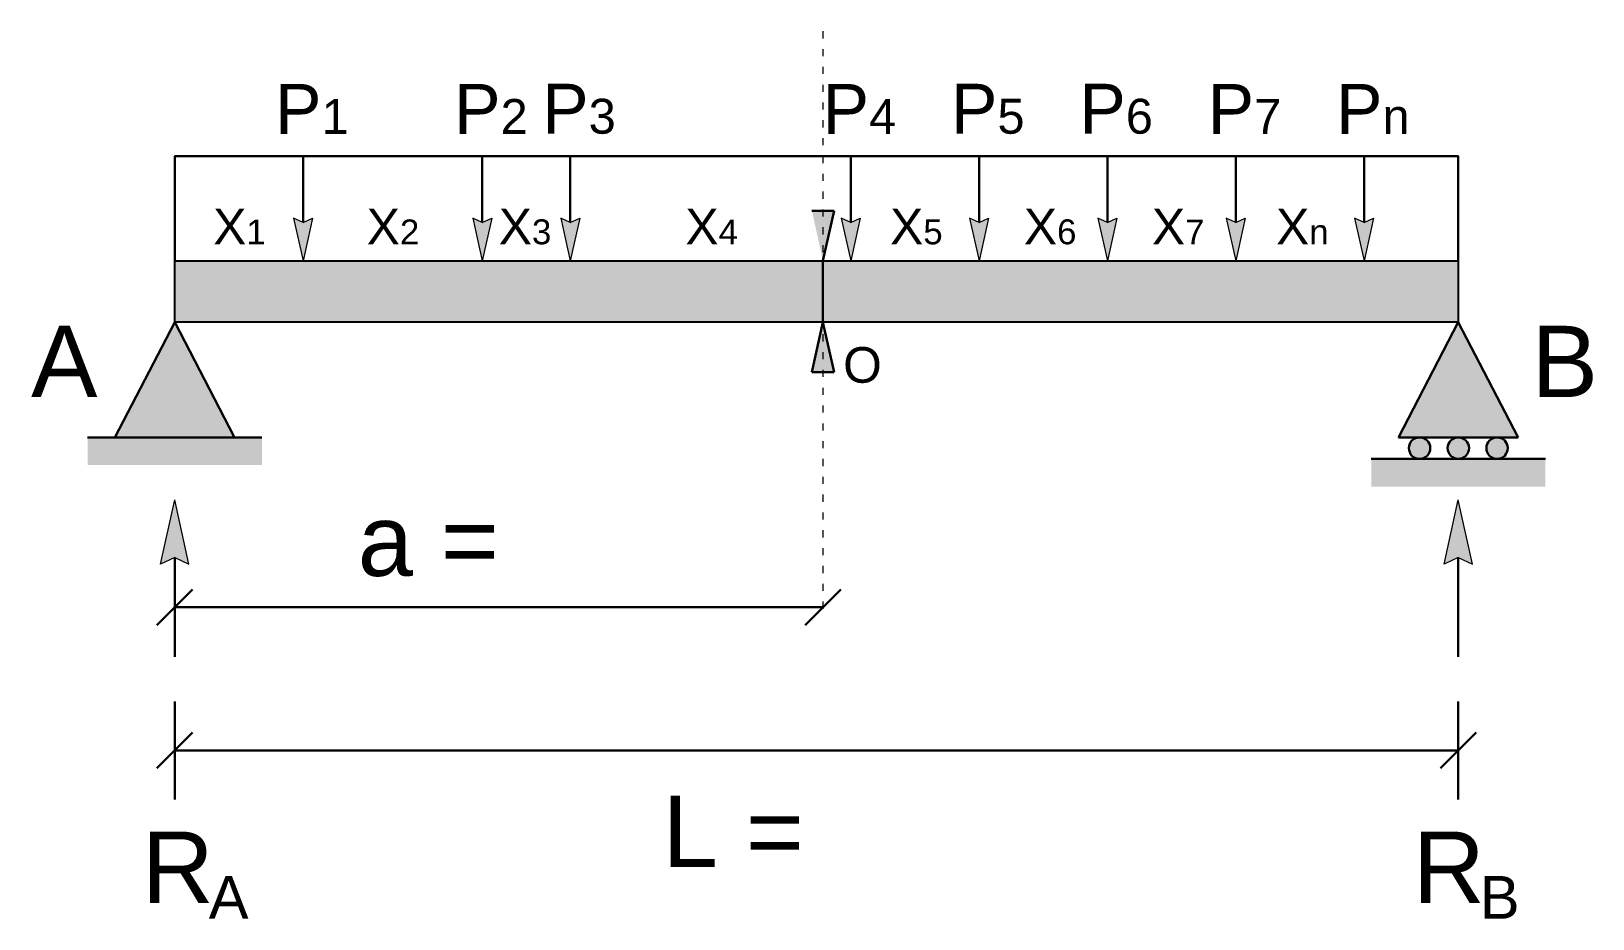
# Model space of a CAD drawing. Header units: millimetres. Extents: x 2014.7 to 2036.6, y 2077 to 2089.4.
import ezdxf

# ---------------------------------------------------------------- set-up
doc = ezdxf.new("R2010")
doc.units = ezdxf.units.MM
doc.linetypes.add('ACAD_ISO07W100', pattern=[3, 0, -3])
doc.styles.get("Standard").update_dxf_attribs({"font": 'arial.ttf'})

# ---------------------------------------------------------------- blocks, each defined once
blk = doc.blocks.new('_Oblique')
at = {"color": 0, "linetype": 'ByBlock', "lineweight": -2}
blk.add_line((-0.5, -0.5), (0.5, 0.5), dxfattribs=at)

msp = doc.modelspace()

# ---------------------------------------------------------------- hatches: boundary and pattern name
at = {"lineweight": 30, "true_color": 0x105689}
h = msp.add_hatch(color=146, dxfattribs=at)
h.dxf.hatch_style = 1
h.paths.add_polyline_path([(2018.643, 2086.828), (2018.51, 2086.767), (2018.377, 2086.828), (2018.51, 2086.228)])
h = msp.add_hatch(color=146, dxfattribs=at)
h.dxf.hatch_style = 1
h.paths.add_polyline_path([(2021.021, 2086.767), (2020.888, 2086.828), (2021.021, 2086.228), (2021.154, 2086.828)])
h = msp.add_hatch(color=146, dxfattribs=at)
h.dxf.hatch_style = 1
h.paths.add_polyline_path([(2022.256, 2086.767), (2022.123, 2086.828), (2022.256, 2086.228), (2022.389, 2086.828)])
at = {"lineweight": 30}
h = msp.add_hatch(color=256, dxfattribs=at)
h.dxf.hatch_style = 1
h.paths.add_polyline_path([(2025.646, 2086.928), (2025.8, 2086.228), (2025.955, 2086.928)])
h.paths.add_polyline_path([(2025.646, 2084.667), (2025.955, 2084.667), (2025.8, 2085.366)])
at = {"lineweight": 30, "true_color": 0x105689}
h = msp.add_hatch(color=146, dxfattribs=at)
h.dxf.hatch_style = 1
h.paths.add_polyline_path([(2026.189, 2086.767), (2026.056, 2086.828), (2026.189, 2086.228), (2026.322, 2086.828)])
h = msp.add_hatch(color=146, dxfattribs=at)
h.dxf.hatch_style = 1
h.paths.add_polyline_path([(2027.989, 2086.767), (2027.856, 2086.828), (2027.989, 2086.228), (2028.122, 2086.828)])
h = msp.add_hatch(color=146, dxfattribs=at)
h.dxf.hatch_style = 1
h.paths.add_polyline_path([(2029.789, 2086.767), (2029.656, 2086.828), (2029.789, 2086.228), (2029.922, 2086.828)])
h = msp.add_hatch(color=146, dxfattribs=at)
h.dxf.hatch_style = 1
h.paths.add_polyline_path([(2031.589, 2086.767), (2031.456, 2086.828), (2031.589, 2086.228), (2031.722, 2086.828)])
h = msp.add_hatch(color=146, dxfattribs=at)
h.dxf.hatch_style = 1
h.paths.add_polyline_path([(2033.389, 2086.767), (2033.256, 2086.828), (2033.389, 2086.228), (2033.522, 2086.828)])
at = {"lineweight": 30}
h = msp.add_hatch(color=256, dxfattribs=at)
h.dxf.hatch_style = 1
h.set_gradient(color1=(99, 100, 102), name='INVCURVED')
h.paths.add_polyline_path([(2016.71, 2086.228), (2034.71, 2086.228), (2034.71, 2085.366), (2016.71, 2085.366)])
at = {"lineweight": 30, "true_color": 0xc7c8ca}
h = msp.add_hatch(color=9, dxfattribs=at)
h.dxf.hatch_style = 1
h.paths.add_polyline_path([(2016.71, 2085.366), (2015.871, 2083.751), (2017.549, 2083.751)])
h = msp.add_hatch(color=9, dxfattribs=at)
h.dxf.hatch_style = 1
h.paths.add_polyline_path([(2034.71, 2085.366), (2033.871, 2083.751), (2035.549, 2083.751)])
h = msp.add_hatch(color=256)
h.dxf.hatch_style = 1
h.set_gradient(color1=(99, 100, 102), name='CURVED')
h.paths.add_polyline_path([(2017.932, 2083.751), (2015.488, 2083.751), (2015.488, 2083.363), (2017.932, 2083.363)])
h = msp.add_hatch(color=9, dxfattribs=at)
h.dxf.hatch_style = 1
h.paths.add_polyline_path([(2034.016, 2083.601, 1), (2034.316, 2083.601, 1)])
h.paths.add_polyline_path([(2034.86, 2083.601, 1), (2034.56, 2083.601, 1)])
h.paths.add_polyline_path([(2035.404, 2083.601, 1), (2035.104, 2083.601, 1)])
h = msp.add_hatch(color=256)
h.dxf.hatch_style = 1
h.set_gradient(color1=(99, 100, 102), name='CURVED')
h.paths.add_polyline_path([(2035.932, 2083.451), (2033.488, 2083.451), (2033.488, 2083.063), (2035.932, 2083.063)])
at = {"lineweight": 30, "true_color": 0x105689}
h = msp.add_hatch(color=146, dxfattribs=at)
h.dxf.hatch_style = 1
h.paths.add_polyline_path([(2016.71, 2082.066), (2016.909, 2081.974), (2016.71, 2082.874), (2016.51, 2081.974)])
h = msp.add_hatch(color=146, dxfattribs=at)
h.dxf.hatch_style = 1
h.paths.add_polyline_path([(2034.71, 2082.066), (2034.909, 2081.974), (2034.71, 2082.874), (2034.51, 2081.974)])

# ---------------------------------------------------------------- linework, layer by layer
at = {"color": 154, "lineweight": 30}
for p, q in [((2016.71, 2081.37), (2025.8, 2081.37)), ((2016.71, 2080.049), (2016.71, 2078.674)), ((2034.71, 2080.049), (2034.71, 2078.674)), ((2016.71, 2079.362), (2034.71, 2079.362))]:
    msp.add_line(p, q, dxfattribs=at)
at = {"color": 1, "linetype": 'ACAD_ISO07W100', "lineweight": 0, "ltscale": 0.05}
msp.add_lwpolyline([(2025.8, 2089.449), (2025.8, 2081.2)], dxfattribs=at)
at = {"color": 146, "lineweight": 30, "true_color": 0x105689}
for points in [[(2016.71, 2086.228), (2016.71, 2087.695), (2034.71, 2087.695), (2034.71, 2086.228)], [(2018.51, 2087.695), (2018.51, 2086.767)], [(2021.021, 2087.695), (2021.021, 2086.767)], [(2022.256, 2087.695), (2022.256, 2086.767)], [(2026.189, 2087.695), (2026.189, 2086.767)], [(2027.989, 2087.695), (2027.989, 2086.767)], [(2029.789, 2087.695), (2029.789, 2086.767)], [(2031.589, 2087.695), (2031.589, 2086.767)], [(2033.389, 2087.695), (2033.389, 2086.767)], [(2016.71, 2080.674), (2016.71, 2082.066)], [(2034.71, 2080.674), (2034.71, 2082.066)]]:
    msp.add_lwpolyline(points, dxfattribs=at)
at = {"color": 146, "lineweight": 0, "true_color": 0x105689}
for points in [[(2018.51, 2086.767), (2018.377, 2086.828), (2018.51, 2086.228)], [(2018.51, 2086.767), (2018.643, 2086.828), (2018.51, 2086.228)], [(2021.021, 2086.767), (2020.888, 2086.828), (2021.021, 2086.228)], [(2021.021, 2086.767), (2021.154, 2086.828), (2021.021, 2086.228)], [(2022.256, 2086.767), (2022.123, 2086.828), (2022.256, 2086.228)], [(2022.256, 2086.767), (2022.389, 2086.828), (2022.256, 2086.228)], [(2026.189, 2086.767), (2026.056, 2086.828), (2026.189, 2086.228)], [(2026.189, 2086.767), (2026.322, 2086.828), (2026.189, 2086.228)], [(2027.989, 2086.767), (2027.856, 2086.828), (2027.989, 2086.228)], [(2027.989, 2086.767), (2028.122, 2086.828), (2027.989, 2086.228)], [(2029.789, 2086.767), (2029.656, 2086.828), (2029.789, 2086.228)], [(2029.789, 2086.767), (2029.922, 2086.828), (2029.789, 2086.228)], [(2031.589, 2086.767), (2031.456, 2086.828), (2031.589, 2086.228)], [(2031.589, 2086.767), (2031.722, 2086.828), (2031.589, 2086.228)], [(2033.389, 2086.767), (2033.256, 2086.828), (2033.389, 2086.228)], [(2033.389, 2086.767), (2033.522, 2086.828), (2033.389, 2086.228)], [(2016.71, 2082.066), (2016.51, 2081.974), (2016.71, 2082.874)], [(2016.71, 2082.066), (2016.909, 2081.974), (2016.71, 2082.874)], [(2034.71, 2082.066), (2034.51, 2081.974), (2034.71, 2082.874)], [(2034.71, 2082.066), (2034.909, 2081.974), (2034.71, 2082.874)]]:
    msp.add_lwpolyline(points, dxfattribs=at)
at = {"lineweight": 30}
for points in [[(2025.955, 2086.928), (2025.646, 2086.928)], [(2025.8, 2086.228), (2025.955, 2086.928)], [(2025.8, 2086.228), (2025.8, 2085.366)], [(2016.71, 2085.366), (2015.871, 2083.751)], [(2017.549, 2083.751), (2016.71, 2085.366)], [(2025.8, 2085.366), (2025.646, 2084.667)], [(2025.8, 2085.366), (2025.955, 2084.667)], [(2034.71, 2085.366), (2033.871, 2083.751)], [(2035.549, 2083.751), (2034.71, 2085.366)], [(2025.955, 2084.667), (2025.646, 2084.667)], [(2015.871, 2083.751), (2015.488, 2083.751)], [(2015.871, 2083.751), (2017.549, 2083.751)], [(2017.932, 2083.751), (2017.549, 2083.751)], [(2033.871, 2083.751), (2035.549, 2083.751)], [(2035.932, 2083.451), (2033.488, 2083.451)]]:
    msp.add_lwpolyline(points, dxfattribs=at)
msp.add_lwpolyline([(2016.71, 2086.228), (2034.71, 2086.228), (2034.71, 2085.366), (2016.71, 2085.366)], close=True)
for centre in [(2034.166, 2083.601), (2034.71, 2083.601), (2035.254, 2083.601)]:
    msp.add_circle(centre, 0.15, dxfattribs=at)

# ---------------------------------------------------------------- block references
at = {"color": 154, "lineweight": 30, "xscale": 0.5, "yscale": 0.5, "zscale": 0.5, "rotation": 180}
for p in [(2016.71, 2081.37), (2025.8, 2081.37), (2016.71, 2079.362)]:
    msp.add_blockref('_Oblique', p, dxfattribs=at)
at = {"color": 154, "lineweight": 30, "xscale": 0.5, "yscale": 0.5, "zscale": 0.5}
msp.add_blockref('_Oblique', (2034.71, 2079.362), dxfattribs=at)

# ---------------------------------------------------------------- texts
at = {"lineweight": 30, "attachment_point": 5}
for s, insert, char_height, width in [('P{\\H0.7x;1}', (2018.632, 2088.358), 0.7, 2.87353), ('P{\\H0.7x;2}', (2021.143, 2088.358), 0.7, 2.87353), ('P{\\H0.7x;3}', (2022.378, 2088.358), 0.7, 2.87353), ('P{\\H0.7x;4}', (2026.311, 2088.358), 0.7, 2.87353), ('P{\\H0.7x;5}', (2028.111, 2088.358), 0.7, 2.87353), ('P{\\H0.7x;6}', (2029.911, 2088.358), 0.7, 2.87353), ('P{\\H0.7x;7}', (2031.711, 2088.358), 0.7, 2.87353), ('P{\\H0.7x;n}', (2033.511, 2088.358), 0.7, 2.87353), ('X{\\H0.7x;1}', (2017.617, 2086.708), 0.5, 2.87353), ('X{\\H0.7x;2}', (2019.77, 2086.708), 0.5, 2.87353), ('X{\\H0.7x;3}', (2021.622, 2086.708), 0.5, 2.87353), ('X{\\H0.7x;4}', (2024.239, 2086.708), 0.5, 2.87353), ('X{\\H0.7x;5}', (2027.11, 2086.708), 0.5, 2.87353), ('X{\\H0.7x;6}', (2028.986, 2086.708), 0.5, 2.87353), ('X{\\H0.7x;7}', (2030.782, 2086.708), 0.5, 2.87353), ('X{\\H0.7x;n}', (2032.523, 2086.708), 0.5, 2.87353), ('A', (2015.16, 2084.818), 1, 4.10504), ('B', (2036.203, 2084.818), 1, 4.10504), ('O', (2026.354, 2084.765), 0.5, 2.87353), ('a =', (2020.266, 2082.302), 1, 4.10504), ('L =', (2024.541, 2078.226), 1, 4.10504), ('R', (2016.752, 2077.723), 1, 4.10504), ('R', (2034.578, 2077.723), 1, 4.10504), ('A', (2017.465, 2077.3), 0.6, 2.46302), ('B', (2035.291, 2077.3), 0.6, 2.46302)]:
    msp.add_mtext(s, dxfattribs=dict(at, insert=insert, char_height=char_height, width=width))

doc.saveas('drawing.dxf')
